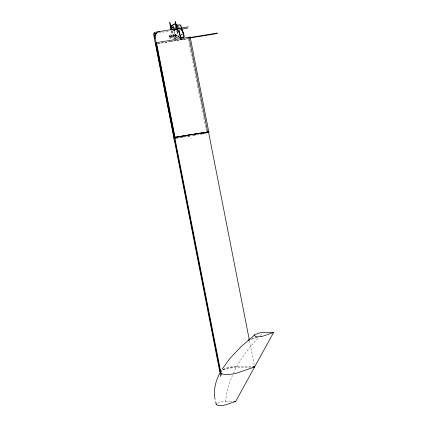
<?xml version="1.0" encoding="UTF-8"?>
<svg xmlns="http://www.w3.org/2000/svg" width="427" height="427" viewBox="0 0 427 427"><rect width="100%" height="100%" fill="white"/><g stroke="black" fill="none" stroke-linecap="round" stroke-linejoin="round"><path stroke-width="0.32" stroke-dasharray="2.13 1.6" d="M217.711 403.104L222.483 401.604A19.199 18.574 28.8 0 1 225.648 401.332C226.438 392.413 228.856 383.681 232.427 375.488M174.595 30.429L173.506 37.117A1.126 1.089 28.8 0 0 174.76 38.409L178.369 38.019M173.928 35.409L173.709 36.743A1.126 1.089 28.8 0 0 174.963 38.035L180.119 37.48M174.147 34.069L174.691 30.728M233.398 373.326C239.526 360.132 248.37 348.363 258.287 337.789M172.935 30.424L172.892 30.504A5.337 5.167 28.8 0 1 178.806 33.802M175.556 36.909L175.609 36.813A0.705 0.678 28.8 0 1 174.285 36.818M180.792 38.686L180.109 39.93L179.986 39.284M260.331 335.649L262.429 333.514M179.473 35.9L175.977 38.024A1.126 1.089 28.8 0 1 174.301 37.357L172.401 30.765M175.775 38.398L179.271 36.274M223.091 369.382L227.949 367.444L233.911 366.382L251.866 366.852M223.236 369.606L226.918 368.229L231.028 367.316M223.118 369.99L227.628 368.544L233.254 367.594L251.775 367.023M251.172 339.326L257.428 337.319M251.861 338.841L257.444 337.25M193.367 135.295L194.456 135.087M158.716 32.815L169.909 30.99M173.197 40.714L174.413 40.517M180.317 39.556L182.233 39.241M182.873 39.14L185.425 38.724M186.065 38.617L187.346 38.409M157.606 43.597L169.909 41.59M170.442 41.504L176.324 40.544M176.858 40.458L182.74 39.497M183.279 39.412L188.627 38.537M157.568 43.661L169.871 41.654M170.405 41.568L176.292 40.608M176.826 40.522L188.59 38.601M176.137 138.3L179.884 137.691M180.418 137.601L192.753 135.535M193.255 135.508L199.671 134.462M200.204 134.377L202.878 133.939M180.242 137.51L185.441 136.725A43.367 8.497 -11.1 0 0 191.189 135.717M179.399 37.907L179.911 37.848M225.648 401.337L232.56 401.38M172.193 31.139L174.093 37.731A1.126 1.089 28.8 0 0 175.091 38.547M249.496 340.821L254.241 364.994M188.291 38.649L189.455 44.563M189.567 45.155L190.495 49.89M190.613 50.482L197.461 85.379M197.573 85.971L198.502 90.7M198.736 91.885L204.421 120.868M204.538 121.46L206.513 131.516M179.607 37.357L179.735 38.003M177.435 31.625L178.694 38.04M177.034 31.475L178.294 37.896M171.707 31.23L173.218 38.937M171.307 31.086L172.06 34.939M172.188 35.58L172.818 38.793M176.698 31.096A0.705 0.678 28.8 0 1 176.442 30.974M175.689 36.813A0.843 0.817 28.8 0 1 174.686 36.807M174.889 30.434A0.705 0.678 28.8 0 1 173.581 30.445M174.808 30.418A0.705 0.678 28.8 0 1 174.083 30.418M170.987 37.939A1.126 1.089 28.8 0 1 168.889 37.346M231.028 367.332A34.277 33.173 28.8 0 1 236.675 366.836M175.454 36.834A0.705 0.678 28.8 0 1 174.873 36.839M175.812 30.386A5.337 5.167 28.8 0 1 176.047 30.477"/><path stroke-width="0.64" d="M220.364 372.435L220.93 371.282M174.91 29.388L175.454 26.047A1.126 1.089 28.8 0 1 176.404 25.161L179.628 24.809A1.126 1.089 28.8 0 1 180.845 25.593L184.122 35.751A1.126 1.089 28.8 0 1 183.21 37.144L180.632 37.421M219.665 373.46C215.55 381.322 213.201 390.508 215.085 399.341M159.207 31.817L159.335 31.582A5.337 5.167 28.8 0 0 155.14 37.571L154.457 38.809A5.337 5.167 28.8 0 1 156.474 33.717M155.465 43.949L156.149 42.705L190.41 37.064M171.366 30.098L169.941 22.241M173.362 29.65L173.575 29.26A5.337 5.167 28.8 0 1 179.783 33.552L179.57 33.936M189.924 37.95L190.378 37.122M174.035 138.588L174.718 137.345L208.947 131.762L208.499 132.578M215.71 401.823C215.352 406.52 220.305 405.751 223.225 405.388A19.199 18.574 28.8 0 0 226.299 404.641L235.699 401.401L273.552 332.51L263.502 332.452A19.199 18.574 28.8 0 0 260.337 332.718L255.207 334.432L241.036 346.681L229.721 358.696L222.045 369.259M220.946 371.164L220.353 372.227L221.362 370.631M254.689 334.869C253.905 337.661 259.419 336.636 261.078 336.497M216.836 403.755L216.532 404.524M252.971 366.894L254.625 366.953L237.834 372.728A34.277 33.173 28.8 0 1 232.352 374.063C228.578 374.314 223.166 375.771 220.396 372.536L174.376 137.964L186.124 135.487A43.367 8.497 -11.1 0 1 191.782 134.633M173.57 24.729L171.521 25.978A1.126 1.089 28.8 0 0 171.056 27.184L171.814 29.821M173.912 24.52L174.259 24.318A1.126 1.089 28.8 0 1 174.419 24.232M179.911 35.633L182.969 33.776A1.126 1.089 28.8 0 0 183.183 32.121L175.887 24.158A1.126 1.089 28.8 0 0 174.462 23.944L171.729 25.604A1.126 1.089 28.8 0 0 171.259 26.81L172.017 29.447M250.174 339.454L248.044 340.33L249.293 339.929M273.552 332.51L264.148 335.745A19.199 18.574 28.8 0 1 261.078 336.487M203.161 133.427L204.25 133.219M205.339 133.01L208.606 132.386L249.24 339.513M188.36 26.848L154.131 32.431L221.399 375.296M173.127 29.671L173.367 29.634A5.337 5.167 28.8 0 1 175.353 29.682M156.741 33.135L153.448 33.674L220.716 376.539M181.753 29.057L187.677 28.091M188.254 37.811L217.524 33.034M190.442 37.902L217.252 33.53M174.75 137.286L208.979 131.703M173.997 138.647L175.102 138.412M191.782 134.638L208.606 132.386M177.408 25.401L178.214 25.316M180.429 37.795L183.007 37.517A1.126 1.089 28.8 0 0 183.914 36.119M175.492 138.044L174.376 137.964M252.912 366.996L254.625 366.953M233.815 401.391L235.699 401.401M180.845 26.602L181.048 27.237M181.256 27.872L181.459 28.508M181.662 29.143L181.87 29.773M182.073 30.408L182.276 31.043M182.484 31.678L182.687 32.313M183.3 34.219L183.711 35.484M178.774 28.412L180.792 38.686M179.58 33.92L179.767 34.886M179.959 35.847L180.146 36.813M180.397 38.094L180.525 38.74M175.417 21.35L177.184 30.338M175.145 21.846L175.652 24.414M169.668 22.738L171.056 29.805M156.458 42.599L175.022 137.238M155.706 43.965L174.275 138.604M220.353 372.344L220.396 372.536M179.991 25.268A1.126 1.089 28.8 0 1 180.568 25.796M174.835 35.393A0.843 0.817 28.8 0 1 176.004 36.098M176.474 29.693A0.705 0.678 28.8 0 1 177.488 29.532A0.705 0.678 28.8 0 1 177.579 30.547M174.83 35.142A0.843 0.817 28.8 0 1 176.164 36.076M182.98 32.489A1.126 1.089 28.8 0 1 183.124 32.687M172.3 27.429A0.705 0.678 28.8 0 1 173.479 27.312A0.705 0.678 28.8 0 1 173.074 28.401M173.752 29.666A0.705 0.678 28.8 0 1 175.097 29.65M169.295 36.525A1.126 1.089 28.8 0 1 171.115 37.325M174.883 35.569A0.705 0.678 28.8 0 1 175.823 36.103M174.878 35.265A0.705 0.678 28.8 0 1 176.025 36.055M174.862 35.905A0.705 0.678 28.8 0 1 175.38 36.076M177.755 30.851A5.337 5.167 28.8 0 1 179.377 33.189M208.808 132.012L190.239 37.373A1.404 0.278 -11.1 0 0 189.044 37.282L207.607 131.927A1.404 0.278 -11.1 0 1 208.808 132.012M176.34 27.627A0.705 0.678 28.8 0 0 177.547 27.686A0.705 0.678 28.8 0 0 176.965 26.629A0.705 0.678 28.8 0 0 176.34 27.627M172.54 27.68A0.705 0.678 28.8 0 0 173.746 27.712A0.705 0.678 28.8 0 0 173.138 26.666A0.705 0.678 28.8 0 0 172.54 27.68M169.732 36.695A1.126 1.089 28.8 0 0 171.665 36.701A1.126 1.089 28.8 0 0 170.656 35.051A1.126 1.089 28.8 0 0 169.732 36.695M175.022 35.692A0.705 0.678 28.8 0 0 176.228 35.687A0.705 0.678 28.8 0 0 175.593 34.662A0.705 0.678 28.8 0 0 175.022 35.692"/></g></svg>
